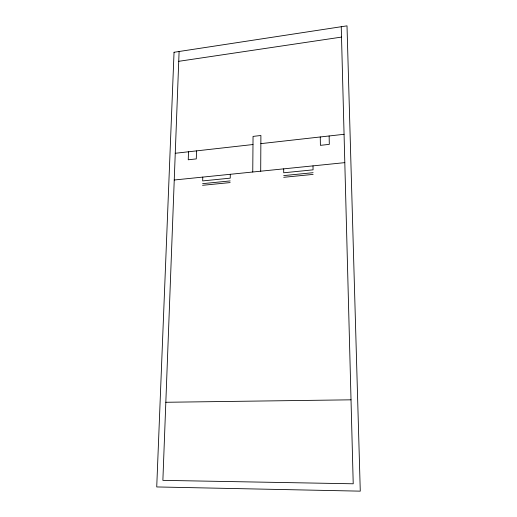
<?xml version="1.0" encoding="UTF-8"?>
<svg xmlns="http://www.w3.org/2000/svg" width="517" height="517" viewBox="0 0 517 517"><rect width="100%" height="100%" fill="white"/><g stroke="black" fill="none" stroke-linecap="round" stroke-linejoin="round"><path stroke-width="0.78" d="M260.704 171.198L260.898 135.493L253.052 136.398L252.755 172.006M230.304 174.294L230.233 178.152L202.677 180.918L202.78 177.092M196.525 150.88L196.286 158.9L188.246 159.779L188.505 151.778M179.108 51.493L162.874 480.364L353.221 483.789L341.246 26.729M178.733 61.316L341.517 37.088M175.257 153.271L252.987 144.527M260.852 143.642L344.063 134.291M174.242 180L344.807 162.635M202.599 183.658L230.188 180.918M283.71 175.606L313.102 172.691M202.554 185.299L230.162 182.579M283.717 177.299L313.128 174.397M165.834 402.278L351.017 399.822M329.135 135.971L329.303 144.366L320.398 145.342L320.256 136.966M313.005 165.873L313.063 169.841L283.704 172.788L283.691 168.852M174.042 52.269L156.729 486.943L360.271 491.15L347.01 25.85L174.042 52.269"/></g></svg>
